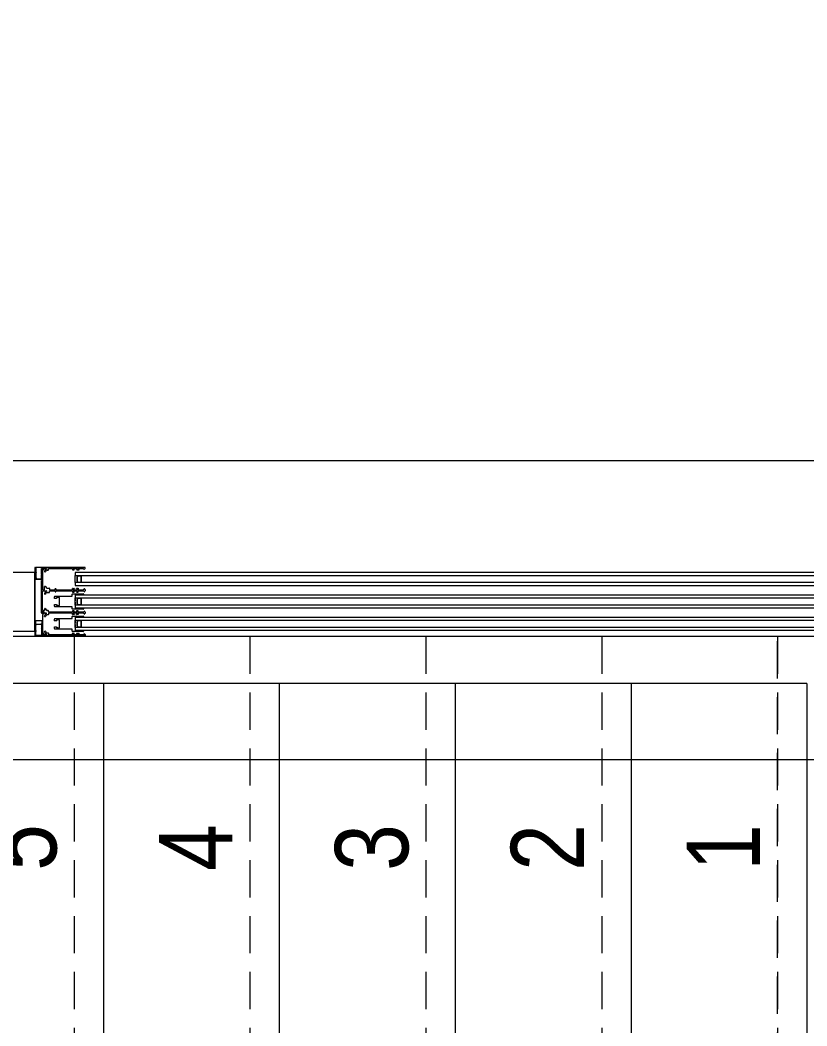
# Model space of a CAD drawing. Header units: centimetres. Extents: x 394264 to 551709, y 50011 to 59011.
# Drawn here: x 517866.7 to 518000.9, y 52273 to 52444.5 of the extents above; entities that cross this region are included whole.
import ezdxf
from ezdxf.enums import TextEntityAlignment as Align

# ---------------------------------------------------------------- set-up
doc = ezdxf.new("R2010")
doc.units = ezdxf.units.CM
doc.linetypes.add('DASHDOT', pattern=[25.4, 12.7, -6.35, 0, -6.35])
doc.linetypes.add('HIDDEN', pattern=[9.525, 6.35, -3.175])
doc.layers.get('0').update_dxf_attribs({"lineweight": 9})
for name, color, linetype, lineweight in [('0-KRCN-MİMARİ-220526', 8, 'Continuous', 9), ('A_Aks', 30, 'DASHDOT', 9), ('A_Pencere Doğrama-Ex', 140, 'Continuous', 15), ('G_0.09', 254, 'Continuous', 9), ('M00_Mahal_No$0$MH_Alan', 51, 'Continuous', 9), ('MR_Basamak', 111, 'Continuous', 20), ('PN_Aluminyum', 150, 'Continuous', 15), ('Y_Hidden_[Gizli]', 9, 'HIDDEN', 9)]:
    doc.layers.add(name, color=color, linetype=linetype, lineweight=lineweight)
doc.layers.add('M00$0$YZ_Notlar', color=7, linetype='Continuous', lineweight=9, true_color=0xe63900)
doc.styles.add('M00$0$Ince_ITL', font='swissci.ttf')
doc.styles.add('M00_Mahal_No$0$Kalin01', font='swissk.ttf')
doc.styles.add('M00_Mahal_No$0$Normal', font='swiss.ttf')
doc.styles.add('MAHAL', font='swissc.ttf')

# ---------------------------------------------------------------- blocks, each defined once
blk = doc.blocks.new('1_etap')
at = {"color": 8}
for p, q in [((711.67, 31.78), (711.67, 29.72)), ((711.74, 31.8), (711.69, 31.8)), ((711.84, 31.71), (711.75, 31.8)), ((711.85, 31.08), (711.85, 31.69)), ((711.85, 29.79), (711.85, 30.96)), ((711.87, 31.78), (711.87, 31.12)), ((711.87, 30.93), (711.87, 30.05)), ((720.24, 31.8), (711.89, 31.8)), ((712.83, 30.72), (712.83, 31.6)), ((712.85, 31.62), (713.62, 31.62)), ((712.94, 31.61), (712.85, 31.52)), ((712.85, 31.5), (712.85, 30.68)), ((713.2, 31.61), (712.96, 31.61)), ((713.03, 30.68), (713.03, 31.44)), ((713.05, 31.46), (713.2, 31.46)), ((713.23, 31.49), (713.23, 31.59)), ((713.35, 31.19), (713.35, 31.08)), ((713.4, 31.03), (713.45, 31.03)), ((713.65, 31.6), (713.65, 31.51)), ((713.8, 31.33), (713.94, 31.33)), ((713.96, 31.34), (713.99, 31.38)), ((714, 31.39), (714, 31.6)), ((714.03, 31.62), (718.09, 31.62)), ((718.11, 31.6), (718.11, 31.43)), ((718.16, 31.38), (718.33, 31.38)), ((718.23, 31.52), (718.23, 31.6)), ((718.26, 31.62), (718.93, 31.62)), ((718.36, 31.5), (718.26, 31.5)), ((718.38, 31.43), (718.38, 31.47)), ((718.8, 31.47), (718.8, 31.43)), ((718.93, 31.5), (718.83, 31.5)), ((718.85, 31.38), (719.17, 31.38)), ((718.95, 31.6), (718.95, 31.52)), ((719.07, 31.52), (719.07, 31.6)), ((719.1, 31.62), (719.94, 31.62)), ((719.2, 31.5), (719.1, 31.5)), ((719.22, 31.43), (719.22, 31.47)), ((719.94, 31.62), (720.08, 31.49)), ((720.15, 31.49), (720.26, 31.6)), ((720.27, 31.61), (720.27, 31.78)), ((711.67, 29.71), (711.69, 29.67)), ((711.69, 29.65), (711.67, 29.61)), ((711.67, 29.6), (711.67, 26.93)), ((711.87, 30.04), (711.96, 29.88)), ((712.82, 29.76), (711.87, 29.76)), ((711.98, 29.87), (712.71, 29.87)), ((712.73, 29.88), (712.82, 30.04)), ((712.83, 30.05), (712.83, 30.53)), ((712.83, 24.03), (712.83, 29.54)), ((712.83, 24.2), (712.83, 29.43)), ((712.85, 30.56), (712.85, 29.79)), ((712.85, 29.56), (713, 29.56)), ((712.93, 29.53), (712.98, 29.53)), ((713, 30.62), (713.02, 30.67)), ((713.02, 30.58), (713, 30.62)), ((713.01, 29.51), (713.01, 29.08)), ((713.03, 29.59), (713.03, 30.57)), ((713, 29.07), (712.98, 29.03)), ((712.98, 29.03), (713, 28.99)), ((713.01, 28.98), (713.01, 28.01)), ((713.01, 26.05), (713.01, 27.78)), ((713.03, 27.99), (713.32, 27.99)), ((713.03, 27.81), (713.62, 27.81)), ((713.35, 28.01), (713.35, 28.53)), ((713.4, 28.58), (713.45, 28.58)), ((713.65, 27.78), (713.65, 27.69)), ((713.8, 28.28), (714.14, 28.28)), ((713.8, 27.52), (714.14, 27.52)), ((714.16, 28.27), (714.2, 28.24)), ((714.16, 27.53), (714.2, 27.56)), ((714.2, 28.22), (714.2, 28.01)), ((714.2, 27.58), (714.2, 27.78)), ((714.23, 27.99), (715.1, 27.99)), ((714.23, 27.81), (715.1, 27.81)), ((715.13, 28.01), (715.13, 28.16)), ((715.13, 27.78), (715.13, 27.64)), ((715.15, 28.19), (715.25, 28.19)), ((715.15, 27.61), (715.25, 27.61)), ((715.28, 28.16), (715.28, 28.01)), ((715.28, 27.64), (715.28, 27.78)), ((715.3, 27.99), (718.09, 27.99)), ((715.3, 27.81), (718.09, 27.81)), ((718.11, 28.01), (718.11, 28.18)), ((718.11, 27.78), (718.11, 27.62)), ((718.16, 28.23), (718.33, 28.23)), ((718.16, 27.57), (718.33, 27.57)), ((718.23, 28.09), (718.23, 28.01)), ((718.23, 27.71), (718.23, 27.78)), ((718.36, 28.12), (718.26, 28.12)), ((718.26, 27.99), (718.93, 27.99)), ((718.26, 27.81), (718.93, 27.81)), ((718.36, 27.68), (718.26, 27.68)), ((718.38, 28.18), (718.38, 28.14)), ((718.38, 27.62), (718.38, 27.66)), ((718.8, 28.14), (718.8, 28.19)), ((718.8, 27.66), (718.8, 27.61)), ((718.93, 28.12), (718.83, 28.12)), ((718.93, 27.68), (718.83, 27.68)), ((718.85, 28.24), (719.07, 28.24)), ((718.85, 27.56), (719.07, 27.56)), ((718.95, 28.01), (718.95, 28.09)), ((718.95, 27.78), (718.95, 27.71)), ((719.07, 28.24), (719.07, 28.02)), ((719.07, 27.56), (719.07, 27.78)), ((719.1, 27.99), (719.94, 27.99)), ((719.1, 27.81), (719.94, 27.81)), ((719.94, 27.99), (720.08, 28.13)), ((720.08, 27.67), (719.94, 27.81)), ((720.15, 28.13), (720.26, 28.02)), ((720.26, 27.78), (720.15, 27.67)), ((720.27, 28), (720.27, 27.8)), ((711.67, 26.92), (711.69, 26.88)), ((711.69, 26.85), (711.67, 26.81)), ((711.67, 26.8), (711.67, 25.2)), ((712.98, 25.99), (713, 26.03)), ((713, 25.95), (712.98, 25.99)), ((713.01, 24.5), (713.01, 25.94)), ((713.35, 27.38), (713.35, 27.27)), ((713.4, 27.22), (713.45, 27.22)), ((715.02, 26.51), (715.02, 26.81)), ((715.36, 26.48), (715.04, 26.48)), ((715.09, 26.88), (718.07, 26.88)), ((715.38, 26.64), (715.38, 26.51)), ((715.89, 26.66), (715.4, 26.66)), ((715.89, 25.32), (715.89, 26.66)), ((718.07, 26.88), (718.07, 27.26)), ((718.12, 27.31), (719.92, 27.31)), ((718.51, 26.05), (718.51, 25.94)), ((718.55, 26.07), (718.53, 26.07)), ((718.53, 25.92), (718.55, 25.92)), ((718.57, 27.08), (718.57, 26.09)), ((718.57, 25.9), (718.57, 24.91)), ((719.94, 27.11), (718.61, 27.11)), ((719.97, 27.26), (719.97, 27.14)), ((711.67, 25.19), (711.69, 25.15)), ((711.69, 25.12), (711.67, 25.08)), ((711.67, 25.07), (711.67, 23.4)), ((712.86, 24.07), (712.83, 24.15)), ((713.19, 24.01), (712.85, 24.01)), ((712.98, 24.3), (712.98, 24.24)), ((712.98, 24.21), (713.01, 24.11)), ((713.01, 24.32), (713, 24.32)), ((713.19, 24.32), (713.01, 24.32)), ((713.32, 24.48), (713.03, 24.48)), ((713.19, 23.98), (713.19, 24.01)), ((713.31, 24.06), (713.22, 24.3)), ((713.35, 24.72), (713.35, 24.5)), ((713.45, 24.77), (713.4, 24.77)), ((713.94, 24.47), (713.8, 24.47)), ((714, 24.42), (713.96, 24.46)), ((714, 24.2), (714, 24.41)), ((718.09, 24.18), (714.03, 24.18)), ((715.02, 25.17), (715.02, 25.48)), ((715.04, 25.5), (715.36, 25.5)), ((718.07, 25.1), (715.09, 25.1)), ((715.38, 25.48), (715.38, 25.35)), ((715.4, 25.32), (715.57, 25.32)), ((715.59, 25.32), (715.64, 25.29)), ((715.64, 25.29), (715.68, 25.32)), ((715.7, 25.32), (715.89, 25.32)), ((718.07, 24.73), (718.07, 25.1)), ((718.11, 24.37), (718.11, 24.2)), ((719.92, 24.68), (718.12, 24.68)), ((718.33, 24.42), (718.16, 24.42)), ((718.23, 24.2), (718.23, 24.28)), ((718.26, 24.3), (718.36, 24.3)), ((718.93, 24.18), (718.26, 24.18)), ((718.38, 24.33), (718.38, 24.37)), ((718.61, 24.88), (719.94, 24.88)), ((718.8, 24.37), (718.8, 24.33)), ((718.83, 24.3), (718.93, 24.3)), ((719.07, 24.42), (718.85, 24.42)), ((718.95, 24.28), (718.95, 24.2)), ((719.07, 24.2), (719.07, 24.42)), ((719.94, 24.18), (719.1, 24.18)), ((719.94, 24.18), (720.08, 24.31)), ((719.97, 24.85), (719.97, 24.73)), ((720.15, 24.31), (720.26, 24.2)), ((720.27, 24.19), (720.27, 23.99)), ((711.67, 23.39), (711.69, 23.35)), ((711.69, 23.32), (711.67, 23.28)), ((711.67, 23.27), (711.67, 20.21)), ((711.85, 21.02), (711.85, 22.71)), ((711.87, 22.73), (712.82, 22.73)), ((712.85, 22.71), (712.85, 21.42)), ((713.03, 21.69), (713.03, 23.8)), ((713.35, 23.46), (713.35, 23.56)), ((713.62, 24), (713.4, 24)), ((713.45, 23.41), (713.4, 23.41)), ((713.65, 23.88), (713.65, 23.97)), ((713.94, 23.71), (713.8, 23.71)), ((714, 23.75), (713.96, 23.71)), ((714, 23.97), (714, 23.77)), ((718.09, 24), (714.03, 24)), ((715.02, 22.69), (715.02, 23)), ((715.36, 22.67), (715.04, 22.67)), ((715.09, 23.07), (718.07, 23.07)), ((715.38, 22.82), (715.38, 22.7)), ((715.89, 22.85), (715.4, 22.85)), ((715.89, 21.51), (715.89, 22.85)), ((718.07, 23.07), (718.07, 23.45)), ((718.11, 23.8), (718.11, 23.97)), ((718.12, 23.5), (719.92, 23.5)), ((718.33, 23.75), (718.16, 23.75)), ((718.23, 23.97), (718.23, 23.9)), ((718.93, 24), (718.26, 24)), ((718.26, 23.87), (718.36, 23.87)), ((718.38, 23.85), (718.38, 23.8)), ((718.57, 23.27), (718.57, 22.27)), ((719.94, 23.29), (718.61, 23.29)), ((718.8, 23.8), (718.8, 23.85)), ((718.83, 23.87), (718.93, 23.87)), ((719.07, 23.75), (718.85, 23.75)), ((718.95, 23.9), (718.95, 23.97)), ((719.07, 23.97), (719.07, 23.75)), ((719.94, 24), (719.1, 24)), ((720.08, 23.86), (719.94, 24)), ((719.97, 23.45), (719.97, 23.32)), ((720.26, 23.97), (720.15, 23.86)), ((711.85, 20.29), (711.85, 20.9)), ((711.87, 21.95), (711.96, 22.1)), ((711.87, 21.06), (711.87, 21.94)), ((711.87, 20.21), (711.87, 20.86)), ((711.98, 22.12), (712.71, 22.12)), ((712.73, 22.1), (712.82, 21.95)), ((712.83, 21.94), (712.83, 21.46)), ((712.83, 21.26), (712.83, 20.39)), ((712.85, 21.3), (712.85, 20.48)), ((713, 21.64), (713.02, 21.68)), ((713.02, 21.6), (713, 21.64)), ((713.03, 20.55), (713.03, 21.58)), ((713.35, 20.79), (713.35, 20.9)), ((713.4, 20.95), (713.45, 20.95)), ((713.8, 20.65), (713.94, 20.65)), ((713.96, 20.64), (713.99, 20.61)), ((714, 20.59), (714, 20.39)), ((715.02, 21.36), (715.02, 21.66)), ((715.04, 21.69), (715.36, 21.69)), ((718.07, 21.29), (715.09, 21.29)), ((715.38, 21.66), (715.38, 21.53)), ((715.4, 21.51), (715.57, 21.51)), ((715.59, 21.51), (715.64, 21.48)), ((715.64, 21.48), (715.68, 21.51)), ((715.7, 21.51), (715.89, 21.51)), ((718.07, 20.91), (718.07, 21.29)), ((719.92, 20.86), (718.12, 20.86)), ((718.16, 20.61), (718.33, 20.61)), ((718.51, 22.23), (718.51, 22.12)), ((718.55, 22.25), (718.53, 22.25)), ((718.53, 22.1), (718.55, 22.1)), ((718.57, 22.08), (718.57, 21.09)), ((718.61, 21.06), (719.94, 21.06)), ((718.85, 20.61), (719.17, 20.61)), ((719.97, 21.03), (719.97, 20.91)), ((711.69, 20.18), (711.74, 20.18)), ((711.75, 20.19), (711.84, 20.27)), ((720.24, 20.18), (711.89, 20.18)), ((712.85, 20.46), (712.94, 20.38)), ((712.85, 20.36), (713.62, 20.36)), ((712.96, 20.37), (713.2, 20.37)), ((713.2, 20.52), (713.05, 20.52)), ((713.23, 20.4), (713.23, 20.5)), ((713.65, 20.39), (713.65, 20.48)), ((714.03, 20.36), (718.09, 20.36)), ((718.11, 20.39), (718.11, 20.56)), ((718.23, 20.46), (718.23, 20.39)), ((718.36, 20.49), (718.26, 20.49)), ((718.26, 20.36), (718.93, 20.36)), ((718.38, 20.56), (718.38, 20.51)), ((718.8, 20.51), (718.8, 20.56)), ((718.93, 20.49), (718.83, 20.49)), ((718.95, 20.39), (718.95, 20.46)), ((719.07, 20.46), (719.07, 20.39)), ((719.2, 20.49), (719.1, 20.49)), ((719.1, 20.36), (719.94, 20.36)), ((719.22, 20.56), (719.22, 20.51)), ((719.94, 20.36), (720.08, 20.5)), ((720.15, 20.5), (720.26, 20.39)), ((720.27, 20.37), (720.27, 20.21))]:
    blk.add_line(p, q, dxfattribs=at)
for points in [[(718.57, 30.41), (1021.43, 30.41), (1021.43, 30.91), (718.57, 30.91)], [(718.57, 30.41), (718.87, 30.41), (718.87, 29.21), (718.57, 29.21)], [(718.57, 28.71), (1021.43, 28.71), (1021.43, 29.21), (718.57, 29.21)], [(719.07, 29.21), (718.87, 29.51), (718.87, 30.11), (719.07, 30.41), (719.57, 30.41), (719.57, 29.21)], [(719.08, 29.24), (718.9, 29.52), (718.9, 30.1), (719.08, 30.38), (719.54, 30.38), (719.54, 29.24)], [(718.57, 26.59), (1021.43, 26.59), (1021.43, 27.09), (718.57, 27.09)], [(718.57, 26.59), (718.87, 26.59), (718.87, 25.39), (718.57, 25.39)], [(719.07, 25.39), (718.87, 25.69), (718.87, 26.29), (719.07, 26.59), (719.57, 26.59), (719.57, 25.39)], [(719.08, 25.42), (718.9, 25.7), (718.9, 26.28), (719.08, 26.56), (719.54, 26.56), (719.54, 25.42)], [(718.57, 24.89), (1021.43, 24.89), (1021.43, 25.39), (718.57, 25.39)], [(718.57, 22.78), (1021.43, 22.78), (1021.43, 23.28), (718.57, 23.28)], [(718.57, 22.78), (718.87, 22.78), (718.87, 21.58), (718.57, 21.58)], [(719.07, 21.58), (718.87, 21.88), (718.87, 22.48), (719.07, 22.78), (719.57, 22.78), (719.57, 21.58)], [(719.08, 21.61), (718.9, 21.89), (718.9, 22.47), (719.08, 22.75), (719.54, 22.75), (719.54, 21.61)], [(718.57, 21.08), (1021.43, 21.08), (1021.43, 21.58), (718.57, 21.58)]]:
    blk.add_lwpolyline(points, close=True, dxfattribs=at)
for centre, radius, start, end in [((711.69, 31.78), 0.025, 90, 180), ((711.74, 31.78), 0.025, 45, 90), ((711.82, 31.69), 0.025, 0, 45), ((711.87, 31.08), 0.025, 180, 247.3801), ((711.87, 30.96), 0.025, 112.6199, 180), ((711.85, 31.02), 0.04, 292.6199, 67.3801), ((711.89, 31.78), 0.025, 90, 180), ((711.92, 31.12), 0.05, 180, 234.3147), ((711.92, 30.93), 0.05, 125.6853, 180), ((711.85, 31.02), 0.07, 305.6853, 54.3147), ((712.85, 31.6), 0.025, 90, 180), ((712.87, 31.5), 0.025, 135, 180), ((712.96, 31.59), 0.025, 90, 135), ((713.05, 31.44), 0.025, 90, 180), ((713.2, 31.59), 0.025, 0, 90), ((713.2, 31.49), 0.025, 270, 0), ((713.8, 31.03), 0.48, 110.2755, 158.4711), ((713.4, 31.19), 0.05, 158.4711, 180), ((713.4, 31.08), 0.05, 180, 270), ((713.45, 31.08), 0.05, 270, 351.7868), ((713.8, 31.03), 0.3, 90, 171.7868), ((713.62, 31.6), 0.025, 360, 89.9922), ((713.62, 31.51), 0.025, 290.2755, 360), ((713.94, 31.36), 0.025, 270, 315), ((713.98, 31.39), 0.025, 315, 0), ((714.03, 31.6), 0.025, 90, 180), ((718.09, 31.6), 0.025, 0, 90), ((718.16, 31.43), 0.05, 180, 270), ((718.26, 31.6), 0.025, 90, 180), ((718.26, 31.52), 0.025, 180, 270), ((718.33, 31.43), 0.05, 270, 360), ((718.36, 31.47), 0.025, 0, 90), ((718.83, 31.47), 0.025, 90, 180), ((718.85, 31.43), 0.05, 180, 270), ((718.93, 31.6), 0.025, 0, 90), ((718.93, 31.52), 0.025, 270, 0), ((719.1, 31.6), 0.025, 90, 180), ((719.1, 31.52), 0.025, 180, 270), ((719.17, 31.43), 0.05, 270, 0), ((719.2, 31.47), 0.025, 0, 90), ((720.12, 31.52), 0.05, 225, 315.971), ((720.24, 31.78), 0.025, 0, 90), ((720.24, 31.61), 0.025, 315.971, 360), ((711.69, 29.72), 0.025, 180, 208), ((711.69, 29.6), 0.025, 152, 180), ((711.67, 29.66), 0.025, 332, 28), ((711.87, 29.79), 0.025, 180, 270), ((711.89, 30.05), 0.025, 180, 210), ((711.98, 29.89), 0.025, 210, 270), ((712.71, 29.89), 0.025, 270, 330), ((712.85, 30.62), 0.07, 125.6853, 234.3147), ((712.78, 30.72), 0.05, 305.6853, 0), ((712.85, 30.62), 0.04, 112.6199, 247.3801), ((712.78, 30.53), 0.05, 0, 54.3147), ((712.8, 30.05), 0.025, 330, 360), ((712.82, 29.79), 0.025, 270, 0), ((712.82, 30.68), 0.025, 292.6199, 0), ((712.82, 30.56), 0.025, 0, 67.3801), ((712.85, 29.54), 0.025, 90, 180), ((712.93, 29.43), 0.1, 90, 180), ((712.98, 29.51), 0.025, 0, 90), ((713, 29.59), 0.025, 270, 0), ((713, 30.68), 0.025, 331.9906, 360), ((713, 30.57), 0.025, 0, 28.0094), ((712.98, 29.08), 0.025, 332, 0), ((712.98, 28.98), 0.025, 0, 28), ((713.03, 28.01), 0.025, 180, 270), ((713.03, 27.78), 0.025, 89.9923, 180), ((713.32, 28.01), 0.025, 270, 0), ((713.4, 28.53), 0.05, 90, 180), ((713.8, 27.22), 0.48, 110.2755, 158.4711), ((713.45, 28.53), 0.05, 8.2132, 90), ((713.8, 28.58), 0.3, 188.2132, 270), ((713.8, 27.22), 0.3, 90, 171.7868), ((713.62, 27.78), 0.025, 360, 89.9923), ((713.62, 27.69), 0.025, 290.2755, 360), ((714.14, 28.25), 0.025, 45, 90), ((714.14, 27.54), 0.025, 270, 315), ((714.18, 28.22), 0.025, 360, 45), ((714.23, 28.01), 0.025, 180, 270), ((714.23, 27.78), 0.025, 90, 180), ((714.18, 27.58), 0.025, 315, 0), ((715.1, 28.01), 0.025, 270, 0), ((715.1, 27.78), 0.025, 0, 90), ((715.15, 28.16), 0.025, 90, 180), ((715.15, 27.64), 0.025, 180, 270), ((715.25, 28.16), 0.025, 0, 90), ((715.25, 27.64), 0.025, 270, 0), ((715.3, 28.01), 0.025, 180, 270), ((715.3, 27.78), 0.025, 90, 180), ((718.09, 28.01), 0.025, 270, 0), ((718.09, 27.78), 0.025, 0, 90), ((718.16, 28.18), 0.05, 90, 180), ((718.16, 27.62), 0.05, 180, 270), ((718.26, 28.09), 0.025, 90, 180), ((718.26, 28.01), 0.025, 180, 270), ((718.26, 27.78), 0.025, 90, 180), ((718.26, 27.71), 0.025, 180, 270), ((718.33, 28.18), 0.05, 0, 90), ((718.33, 27.62), 0.05, 270, 0), ((718.36, 28.14), 0.025, 270, 0), ((718.36, 27.66), 0.025, 0, 90), ((718.85, 28.19), 0.05, 90, 180), ((718.83, 28.14), 0.025, 180, 270), ((718.83, 27.66), 0.025, 90, 180), ((718.85, 27.61), 0.05, 180, 270), ((718.93, 28.09), 0.025, 0, 90), ((718.93, 28.01), 0.025, 270, 0), ((718.93, 27.78), 0.025, 0, 90), ((718.93, 27.71), 0.025, 270, 0), ((719.1, 28.02), 0.025, 180, 269.9875), ((719.1, 27.78), 0.025, 90, 180), ((720.12, 28.09), 0.05, 44.029, 135), ((720.12, 27.71), 0.05, 225, 315.971), ((720.24, 28), 0.025, 0, 44.029), ((720.24, 27.8), 0.025, 315.971, 360), ((711.69, 26.93), 0.025, 180, 208), ((711.69, 26.8), 0.025, 152, 180), ((711.67, 26.86), 0.025, 332, 28), ((712.98, 26.05), 0.025, 332, 360), ((712.98, 25.94), 0.025, 0, 28), ((713.4, 27.38), 0.05, 158.4711, 180), ((713.4, 27.27), 0.05, 180, 270), ((713.45, 27.27), 0.05, 270, 351.7868), ((715.09, 26.81), 0.07, 90, 180), ((715.04, 26.51), 0.025, 180, 270), ((715.36, 26.51), 0.025, 270, 3), ((715.4, 26.64), 0.025, 90, 183), ((718.12, 27.26), 0.05, 90, 180), ((718.53, 26.05), 0.02, 90, 180), ((718.53, 25.94), 0.02, 180, 270), ((718.55, 26.09), 0.02, 270, 0), ((718.55, 25.9), 0.02, 0, 90), ((718.58, 27.1), 0.0195, 37.9912, 217.9912), ((718.55, 27.08), 0.02, 0, 25.646), ((718.61, 27.13), 0.02, 230.3363, 270), ((719.92, 27.26), 0.05, 0.0013, 89.9993), ((719.94, 27.14), 0.03, 270, 0), ((711.69, 25.2), 0.025, 180, 208), ((711.69, 25.07), 0.025, 152, 180), ((711.67, 25.14), 0.025, 332, 28), ((713.03, 24.2), 0.2, 180, 196.2382), ((712.85, 24.03), 0.025, 180, 270), ((712.93, 24.09), 0.0788, 196.2382, 16.2382), ((713, 24.3), 0.025, 90.0323, 180.0323), ((713.08, 24.24), 0.1, 180.0323, 196.2382), ((713.03, 24.5), 0.025, 180, 270), ((713.19, 24.3), 0.025, 20.0323, 90.0323), ((713.4, 24.1), 0.1, 200.0323, 270.0323), ((713.32, 24.5), 0.025, 270, 0), ((713.4, 24.72), 0.05, 90, 180), ((713.45, 24.72), 0.05, 8.2132, 90), ((713.8, 24.77), 0.3, 188.2132, 270), ((713.94, 24.44), 0.025, 45, 90), ((713.98, 24.41), 0.025, 0, 45), ((714.03, 24.2), 0.025, 180, 270), ((715.04, 25.48), 0.025, 90, 180), ((715.09, 25.17), 0.07, 180, 270), ((715.36, 25.48), 0.025, 357, 90), ((715.4, 25.35), 0.025, 177, 270), ((715.57, 25.3), 0.025, 61, 90), ((715.7, 25.3), 0.025, 90, 119), ((718.12, 24.73), 0.05, 180, 270), ((718.09, 24.2), 0.025, 270, 0), ((718.16, 24.37), 0.05, 90, 180), ((718.26, 24.28), 0.025, 90, 180), ((718.26, 24.2), 0.025, 180, 270), ((718.33, 24.37), 0.05, 0, 90), ((718.36, 24.33), 0.025, 270, 0), ((718.55, 24.91), 0.02, 334.354, 0), ((718.58, 24.89), 0.0195, 142.0088, 322.0088), ((718.61, 24.86), 0.02, 90, 129.6637), ((718.85, 24.37), 0.05, 90, 180), ((718.83, 24.33), 0.025, 180, 270), ((718.93, 24.28), 0.025, 0, 90), ((718.93, 24.2), 0.025, 270, 360), ((719.1, 24.2), 0.025, 180, 270), ((719.92, 24.73), 0.05, 270, 0), ((719.94, 24.85), 0.03, 0, 90), ((720.12, 24.28), 0.05, 44.029, 135), ((720.24, 24.19), 0.025, 0, 44.029), ((711.69, 23.4), 0.025, 180, 208), ((711.69, 23.27), 0.025, 152, 180), ((711.67, 23.33), 0.025, 332, 28), ((711.87, 22.71), 0.025, 90, 180), ((712.82, 22.71), 0.025, 0, 90), ((713.05, 23.8), 0.025, 94.9171, 180), ((713.04, 23.98), 0.15, 274.9171, 360), ((713.8, 23.41), 0.48, 110.3078, 158.5034), ((713.4, 23.56), 0.05, 158.5034, 180.0323), ((713.4, 23.46), 0.05, 180.0323, 270.0323), ((713.45, 23.46), 0.05, 270.0323, 351.8191), ((713.8, 23.41), 0.3, 150.4135, 171.8191), ((713.8, 23.41), 0.3, 90, 150.3036), ((713.62, 23.97), 0.025, 0.0323, 90.0323), ((713.62, 23.88), 0.025, 290.3078, 0.0323), ((713.94, 23.73), 0.025, 270, 315), ((714.03, 23.97), 0.025, 90, 180), ((713.98, 23.77), 0.025, 315, 360), ((715.09, 23), 0.07, 90, 180), ((715.04, 22.69), 0.025, 180, 270), ((715.36, 22.69), 0.025, 270, 3), ((715.4, 22.82), 0.025, 90, 183), ((718.12, 23.45), 0.05, 90, 180), ((718.09, 23.97), 0.025, 0, 86.2469), ((718.16, 23.8), 0.05, 180, 270), ((718.26, 23.97), 0.025, 93.7531, 180), ((718.26, 23.9), 0.025, 180, 270), ((718.33, 23.8), 0.05, 270, 0), ((718.36, 23.85), 0.025, 0, 90), ((718.58, 23.29), 0.0195, 37.9912, 217.9912), ((718.55, 23.27), 0.02, 0, 25.646), ((718.61, 23.31), 0.02, 230.3363, 270), ((718.83, 23.85), 0.025, 90, 180), ((718.85, 23.8), 0.05, 180, 270), ((718.93, 23.97), 0.025, 0, 86.2469), ((718.93, 23.9), 0.025, 270, 0), ((719.1, 23.97), 0.025, 93.7532, 180), ((719.92, 23.45), 0.05, 0.0013, 89.9993), ((719.94, 23.32), 0.03, 270, 0), ((720.12, 23.89), 0.05, 225, 315.971), ((720.24, 23.99), 0.025, 315.9709, 359.9999), ((711.87, 21.02), 0.025, 180, 247.3801), ((711.87, 20.9), 0.025, 112.6199, 180), ((711.85, 20.96), 0.04, 292.6199, 67.3801), ((711.89, 21.94), 0.025, 150, 180), ((711.92, 21.06), 0.05, 180, 234.3147), ((711.92, 20.86), 0.05, 125.6853, 180), ((711.85, 20.96), 0.07, 305.6853, 54.3147), ((711.98, 22.09), 0.025, 90, 150), ((712.71, 22.09), 0.025, 30, 90), ((712.85, 21.36), 0.07, 125.6853, 234.3147), ((712.78, 21.46), 0.05, 305.6853, 360), ((712.85, 21.36), 0.04, 112.6199, 247.3801), ((712.78, 21.26), 0.05, 0, 54.3147), ((712.8, 21.94), 0.025, 0, 30), ((712.82, 21.42), 0.025, 292.6199, 360), ((712.82, 21.3), 0.025, 0, 67.3801), ((713, 21.69), 0.025, 331.9906, 360), ((713, 21.58), 0.025, 0, 28.0094), ((713.4, 20.9), 0.05, 90, 180), ((713.4, 20.79), 0.05, 180, 201.5289), ((713.8, 20.95), 0.48, 201.5289, 249.7245), ((713.45, 20.9), 0.05, 8.2132, 90), ((713.8, 20.95), 0.3, 188.2132, 270), ((713.94, 20.63), 0.025, 45, 90), ((713.98, 20.59), 0.025, 360, 45), ((715.04, 21.66), 0.025, 90, 180), ((715.09, 21.36), 0.07, 180, 270), ((715.36, 21.66), 0.025, 357, 90), ((715.4, 21.53), 0.025, 177, 270), ((715.57, 21.48), 0.025, 61, 90), ((715.7, 21.48), 0.025, 90, 119), ((718.12, 20.91), 0.05, 180, 270), ((718.16, 20.56), 0.05, 90, 180), ((718.33, 20.56), 0.05, 0, 90), ((718.53, 22.23), 0.02, 90, 180), ((718.53, 22.12), 0.02, 180, 270), ((718.55, 22.27), 0.02, 270, 0), ((718.55, 22.08), 0.02, 0, 90), ((718.55, 21.09), 0.02, 334.354, 0), ((718.58, 21.07), 0.0195, 142.0088, 322.0088), ((718.61, 21.04), 0.02, 90, 129.6637), ((718.85, 20.56), 0.05, 90, 180), ((719.17, 20.56), 0.05, 0, 90), ((719.92, 20.91), 0.05, 270, 0), ((719.94, 21.03), 0.03, 0, 90), ((711.69, 20.21), 0.025, 180, 270), ((711.74, 20.21), 0.025, 270, 315), ((711.82, 20.29), 0.025, 315, 360), ((711.89, 20.21), 0.025, 180, 270), ((712.85, 20.39), 0.025, 180, 270), ((712.87, 20.48), 0.025, 180, 225), ((712.96, 20.4), 0.025, 225, 270), ((713.05, 20.55), 0.025, 180, 270), ((713.2, 20.5), 0.025, 0, 90), ((713.2, 20.4), 0.025, 270, 0), ((713.62, 20.39), 0.025, 270.0078, 0), ((713.62, 20.48), 0.025, 0, 69.7245), ((714.03, 20.39), 0.025, 180, 270), ((718.09, 20.39), 0.025, 270, 0), ((718.26, 20.46), 0.025, 90, 180), ((718.26, 20.39), 0.025, 180, 270), ((718.36, 20.51), 0.025, 270, 0), ((718.83, 20.51), 0.025, 180, 270), ((718.93, 20.46), 0.025, 0, 90), ((718.93, 20.39), 0.025, 270, 360), ((719.1, 20.46), 0.025, 90, 180), ((719.1, 20.39), 0.025, 180, 270), ((719.2, 20.51), 0.025, 270, 360), ((720.12, 20.46), 0.05, 44.029, 135), ((720.24, 20.21), 0.025, 270, 0), ((720.24, 20.37), 0.025, 0, 44.029)]:
    blk.add_arc(centre, radius, start, end, dxfattribs=at)
at = {"layer": 'A_Aks', "color": 8, "ltscale": 100}
blk.add_line((0, 50), (1911.91, 50), dxfattribs=at)
blk.add_line((0, 50), (1911.91, 50), dxfattribs=at)
at = {"layer": 'G_0.09', "color": 8}
blk.add_line((1349.43, -1), (390.54, -1), dxfattribs=at)
at = {"layer": 'MR_Basamak', "color": 8}
for p, q in [((843.37, 12), (52, 12)), ((723.37, 12), (723.37, -133)), ((753.37, 12), (753.37, -133)), ((783.37, 12), (783.37, -133)), ((813.37, 12), (813.37, -133)), ((843.37, 12), (843.37, -133))]:
    blk.add_line(p, q, dxfattribs=at)
at = {"layer": 'PN_Aluminyum', "color": 8}
blk.add_lwpolyline([(706.67, 20.91), (711.67, 20.91), (711.67, 30.91), (706.67, 30.91)], close=True, dxfattribs=at)
at = {"layer": 'Y_Hidden_[Gizli]', "color": 8}
for p, q in [((838.37, 20), (55, 20)), ((718.37, 20), (718.37, -130)), ((748.37, 20), (748.37, -130)), ((778.37, 20), (778.37, -130)), ((808.37, 20), (808.37, -130)), ((838.37, -130), (838.37, 20)), ((838.37, 20), (838.37, -130))]:
    blk.add_line(p, q, dxfattribs=at)
at = {"color": 8, "linetype": 'ByBlock', "lineweight": -2}
for tag, height, style, p in [('MAHALNO', 15.68, 'M00_Mahal_No$0$Kalin01', (-1403.52, 5183, -22.72)), ('MAHALADI', 25.09, 'M00_Mahal_No$0$Normal', (-1403.52, 5151.64, -22.72)), ('MAHALNO', 9.8, 'M00_Mahal_No$0$Kalin01', (-1049.84, 5038.22)), ('MAHALADI', 15.68, 'M00_Mahal_No$0$Normal', (-1049.84, 5018.62)), ('MAHALNO', 19.6, 'M00_Mahal_No$0$Kalin01', (585.19, 4515.87)), ('MAHALADI', 31.36, 'M00_Mahal_No$0$Normal', (585.19, 4476.67)), ('MAHALNO', 19.6, 'M00_Mahal_No$0$Kalin01', (543.65, 3917.94)), ('MAHALADI', 31.36, 'M00_Mahal_No$0$Normal', (543.65, 3878.74)), ('MAHALNO', 19.6, 'M00_Mahal_No$0$Kalin01', (175.42, 3438.17)), ('MAHALADI', 31.36, 'M00_Mahal_No$0$Normal', (175.42, 3398.97)), ('MAHALNO', 15.68, 'M00_Mahal_No$0$Kalin01', (662.5, 3278.68)), ('MAHALADI', 25.09, 'M00_Mahal_No$0$Normal', (662.5, 3247.32)), ('MAHALNO', 9.8, 'M00_Mahal_No$0$Kalin01', (928.42, 2524.93)), ('MAHALADI', 15.68, 'M00_Mahal_No$0$Normal', (928.42, 2505.33)), ('MAHALNO', 19.6, 'M00_Mahal_No$0$Kalin01', (683.01, 1295.87)), ('MAHALADI', 31.36, 'M00_Mahal_No$0$Normal', (683.01, 1256.67))]:
    blk.add_attdef(tag, text='', height=height, dxfattribs=dict(at, style=style)).set_placement(p, align=Align.MIDDLE_CENTER)
at = {"layer": 'A_Pencere Doğrama-Ex', "color": 8, "style": 'MAHAL'}
for p in [(163.41, 4608.46), (585.7, 4362.45), (584.07, 3781.1), (404.74, 3207.04), (477.62, 2356.77), (647.13, 1093.28), (160.83, 91.11)]:
    blk.add_attdef('KOT', p, '', height=10, dxfattribs=at)
at = {"layer": 'M00$0$YZ_Notlar', "color": 8, "style": 'M00$0$Ince_ITL'}
for s, p in [('5', (715.37, -19.92)), ('4', (745.37, -19.92)), ('3', (775.37, -19.92)), ('2', (805.37, -19.92)), ('1', (835.37, -19.92))]:
    blk.add_text(s, height=12.5, rotation=90, dxfattribs=at).set_placement(p)
at = {"layer": 'M00_Mahal_No$0$MH_Alan', "color": 8, "style": 'M00_Mahal_No$0$Normal'}
for height, p in [(25.09, (-1403.52, 5114.01, -22.72)), (15.68, (-1049.84, 4995.1)), (31.36, (585.19, 4429.63)), (31.36, (543.65, 3831.7)), (31.36, (175.42, 3351.93)), (25.09, (662.5, 3209.69)), (15.68, (928.42, 2481.81)), (31.36, (683.01, 1209.63))]:
    blk.add_attdef('ALAN', text='', height=height, dxfattribs=at).set_placement(p, align=Align.MIDDLE_CENTER)
blk = doc.blocks.new('A$C9e52caec')
at = {"color": 8}
blk.add_blockref('1_etap', (12530, 57), dxfattribs=at)
at = {"color": 8, "ltscale": 10}
blk.add_lwpolyline([(12564.5, 4737), (13970, 4737), (13970, 77), (12564.5, 77)], close=True, dxfattribs=at)

msp = doc.modelspace()

# ---------------------------------------------------------------- block references
at = {"layer": '0-KRCN-MİMARİ-220526', "rotation": 359.999999999997}
msp.add_blockref('A$C9e52caec', (504627.51, 52262.37, 74), dxfattribs=at)

doc.saveas('drawing.dxf')
